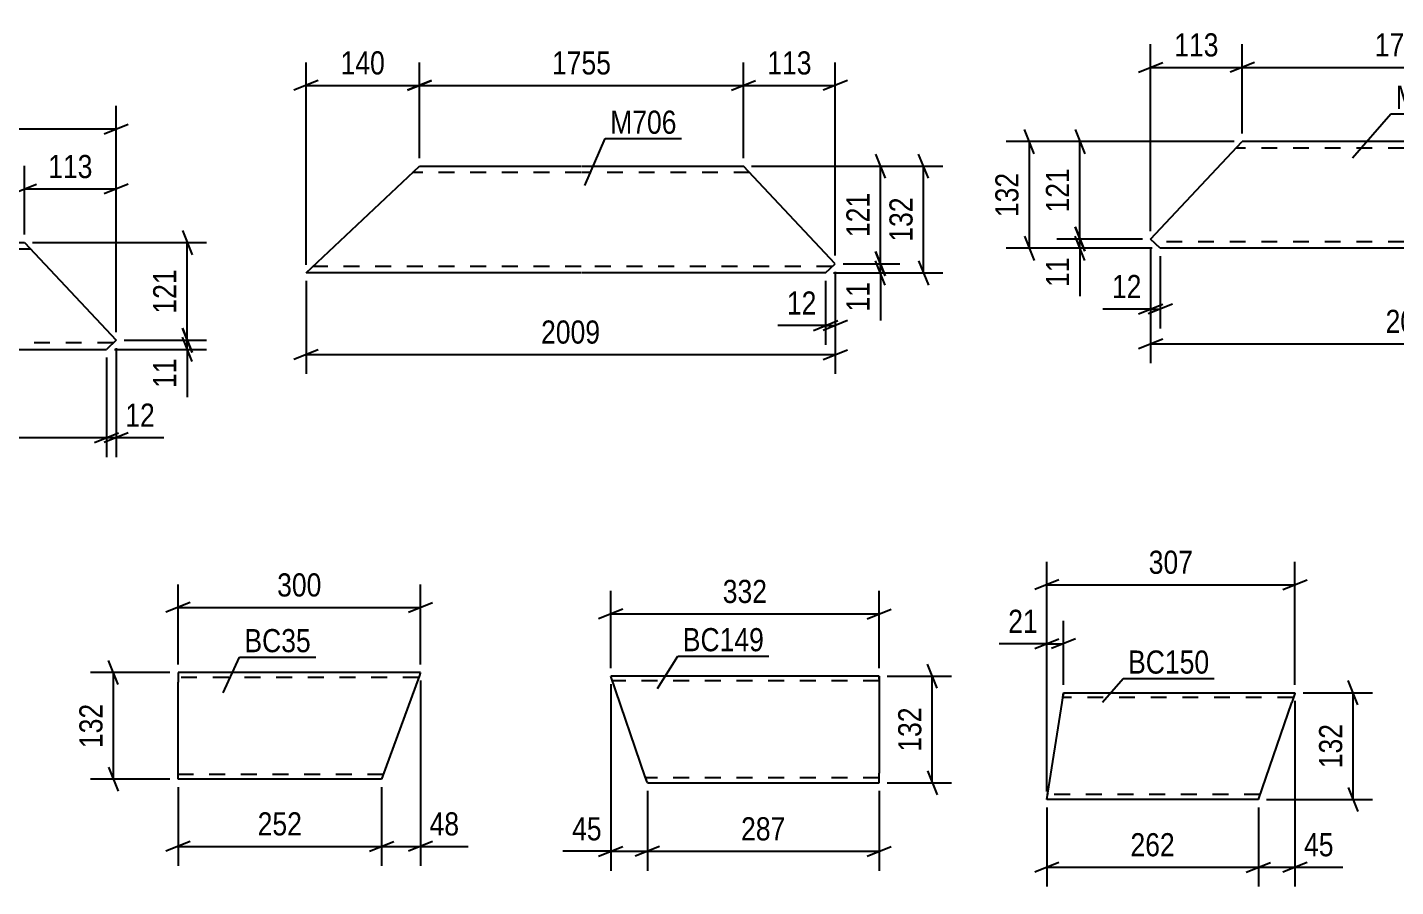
# Model space of a CAD drawing. Header units: millimetres. Extents: x 0 to 594, y 0 to 420.
# Drawn here: x 193.1 to 362.4, y 208.7 to 315 of the extents above; entities that cross this region are included whole.
import ezdxf

# ---------------------------------------------------------------- set-up
doc = ezdxf.new("R2010")
doc.units = ezdxf.units.MM
doc.linetypes.add('DXK_LINE_DOT2', pattern=[3.9198, 1.9599, -1.9599])
doc.styles.add('Arial Narrow', font='ARIALN.TTF', dxfattribs={"height": 0.2})

# ---------------------------------------------------------------- blocks, each defined once
blk = doc.blocks.new('Part-389636053-25025 - 25024')
at = {"color": 2, "linetype": 'Continuous'}
for p, q in [((332.08, 288.79), (343.43, 300.86)), ((363.43, 300.86), (343.43, 300.86)), ((383.53, 300.86), (363.53, 300.86)), ((397.56, 287.66), (383.53, 300.86)), ((333.28, 287.66), (332.08, 288.79)), ((363.43, 287.66), (333.28, 287.66)), ((397.56, 287.66), (363.53, 287.66))]:
    blk.add_line(p, q, dxfattribs=at)
at = {"color": 7, "linetype": 'DXK_LINE_DOT2'}
for p, q in [((363.43, 300.06), (342.68, 300.06)), ((384.38, 300.06), (363.53, 300.06)), ((363.43, 288.46), (332.43, 288.46)), ((396.71, 288.46), (363.53, 288.46)), ((396.46, 288.69), (396.51, 288.64)), ((396.65, 288.52), (396.71, 288.46))]:
    blk.add_line(p, q, dxfattribs=at)
blk = doc.blocks.new('Part-389636053-25003 - 25002')
at = {"color": 2, "linetype": 'Continuous'}
for p, q in [((142.49, 288.35), (141.29, 287.22)), ((142.49, 288.35), (172.63, 288.35)), ((172.73, 288.35), (192.73, 288.35)), ((192.73, 288.35), (204.08, 276.28)), ((141.29, 287.22), (152.63, 275.15)), ((204.08, 276.28), (202.88, 275.15)), ((152.63, 275.15), (172.63, 275.15)), ((172.73, 275.15), (202.88, 275.15))]:
    blk.add_line(p, q, dxfattribs=at)
at = {"color": 7, "linetype": 'DXK_LINE_DOT2'}
for p, q in [((172.63, 287.55), (141.64, 287.55)), ((193.49, 287.55), (172.73, 287.55)), ((172.63, 275.95), (151.88, 275.95)), ((203.73, 275.95), (172.73, 275.95))]:
    blk.add_line(p, q, dxfattribs=at)
blk = doc.blocks.new('Part-389636053-30696 - 30695')
at = {"color": 2, "linetype": 'Continuous'}
for p, q in [((211.74, 235.17), (211.74, 233.97)), ((241.74, 235.17), (211.74, 235.17)), ((211.74, 223.17), (211.74, 233.97)), ((241.61, 234.81), (236.93, 221.97)), ((241.7, 235.07), (241.61, 234.81)), ((241.74, 235.17), (241.7, 235.07)), ((211.74, 222.06), (211.74, 223.17)), ((211.74, 221.97), (211.74, 222.06)), ((236.93, 221.97), (211.74, 221.97))]:
    blk.add_line(p, q, dxfattribs=at)
at = {"color": 7, "linetype": 'DXK_LINE_DOT2'}
for p, q in [((211.74, 235.17), (211.74, 235.07)), ((211.74, 235.07), (211.74, 234.81)), ((241.52, 234.57), (211.74, 234.57)), ((211.74, 222.32), (211.74, 223.17)), ((237.15, 222.57), (211.74, 222.57))]:
    blk.add_line(p, q, dxfattribs=at)
blk = doc.blocks.new('Part-389636053-30704 - 30703')
at = {"color": 2, "linetype": 'Continuous'}
for p, q in [((298.49, 234.72), (265.28, 234.72)), ((269.55, 222.26), (265.28, 234.72)), ((298.49, 234.72), (298.49, 234.62)), ((298.49, 234.62), (298.49, 234.36)), ((298.49, 234.36), (298.49, 233.52)), ((298.49, 233.52), (298.49, 222.72)), ((269.77, 221.61), (269.55, 222.26)), ((298.49, 221.52), (298.49, 222.72)), ((269.77, 221.61), (269.81, 221.52)), ((269.81, 221.52), (298.49, 221.52))]:
    blk.add_line(p, q, dxfattribs=at)
at = {"color": 7, "linetype": 'DXK_LINE_DOT2'}
for p, q in [((298.49, 234.12), (265.49, 234.12)), ((298.49, 234.36), (298.49, 234.72)), ((298.49, 233.94), (298.49, 233.52)), ((269.55, 222.26), (269.68, 221.87)), ((298.49, 222.12), (269.6, 222.12)), ((298.49, 222.12), (298.49, 222.72)), ((298.49, 221.52), (298.49, 221.61))]:
    blk.add_line(p, q, dxfattribs=at)
blk = doc.blocks.new('Part-389636053-30711 - 30710')
at = {"color": 2, "linetype": 'Continuous'}
for p, q in [((321.12, 231.46), (321.31, 232.66)), ((321.31, 232.66), (349.95, 232.66)), ((349.83, 232.31), (349.54, 231.46)), ((349.92, 232.57), (349.83, 232.31)), ((349.95, 232.66), (349.92, 232.57)), ((319.24, 219.46), (321.12, 231.46)), ((345.42, 219.46), (349.54, 231.46)), ((345.42, 219.46), (319.24, 219.46))]:
    blk.add_line(p, q, dxfattribs=at)
at = {"color": 7, "linetype": 'DXK_LINE_DOT2'}
for p, q in [((349.74, 232.06), (321.22, 232.06)), ((321.3, 232.57), (321.26, 232.31)), ((321.31, 232.66), (321.3, 232.57)), ((349.95, 232.66), (349.83, 232.31)), ((319.34, 220.11), (319.33, 220.06)), ((319.33, 220.06), (319.34, 220.11)), ((319.35, 220.21), (319.34, 220.11)), ((319.34, 220.11), (319.35, 220.21)), ((345.63, 220.06), (319.33, 220.06))]:
    blk.add_line(p, q, dxfattribs=at)
blk = doc.blocks.new('Part-389636053-25219 - 25218')
at = {"color": 2, "linetype": 'Continuous'}
for p, q in [((227.58, 284.61), (241.61, 297.81)), ((241.61, 297.81), (261.61, 297.81)), ((261.71, 297.81), (281.71, 297.81)), ((293.06, 285.75), (281.71, 297.81)), ((261.61, 284.61), (227.58, 284.61)), ((291.86, 284.61), (261.71, 284.61)), ((291.86, 284.61), (293.06, 285.75))]:
    blk.add_line(p, q, dxfattribs=at)
at = {"color": 7, "linetype": 'DXK_LINE_DOT2'}
for p, q in [((261.61, 297.01), (240.76, 297.01)), ((282.47, 297.01), (261.71, 297.01)), ((228.43, 285.41), (228.49, 285.47)), ((261.61, 285.41), (228.43, 285.41)), ((292.71, 285.41), (261.71, 285.41))]:
    blk.add_line(p, q, dxfattribs=at)
blk = doc.blocks.new('StraightDimension-389636053-25523 - 25024')
at = {"color": 7, "linetype": 'Continuous'}
for p, q in [((332.08, 287.79), (332.08, 273.43)), ((397.56, 286.66), (397.56, 273.43)), ((333.58, 276.43), (330.58, 275.23)), ((396.06, 275.23), (399.06, 276.43)), ((332.08, 275.83), (397.56, 275.83))]:
    blk.add_line(p, q, dxfattribs=at)
at = {"color": 0}
blk.add_wipeout([(369.08, 276.58), (369.08, 280.78), (360.56, 280.78), (360.56, 276.58)], dxfattribs=at)
at = {"color": 3, "style": 'Arial Narrow'}
blk.add_text('2009', height=2.863, dxfattribs=at).set_placement((361.16, 277.18))
blk = doc.blocks.new('StraightDimension-389636053-42919 - 25024')
at = {"color": 7, "linetype": 'Continuous'}
for p, q in [((322.74, 302.36), (323.94, 299.36)), ((342.43, 300.86), (320.49, 300.86)), ((323.34, 288.79), (323.34, 300.86)), ((323.94, 287.29), (322.74, 290.29)), ((331.08, 288.79), (320.49, 288.79))]:
    blk.add_line(p, q, dxfattribs=at)
at = {"color": 0}
blk.add_wipeout([(322.58, 298.16), (318.38, 298.16), (318.38, 291.48), (322.58, 291.48)], dxfattribs=at)
at = {"color": 3, "style": 'Arial Narrow'}
blk.add_text('121', height=2.863, rotation=90.0002, dxfattribs=at).set_placement((321.99, 292.08))
blk = doc.blocks.new('StraightDimension-389636053-27929 - 25024')
at = {"color": 7, "linetype": 'Continuous'}
for p, q in [((317.68, 299.36), (316.48, 302.36)), ((342.43, 300.86), (314.23, 300.86)), ((317.08, 287.66), (317.08, 300.86)), ((316.48, 289.16), (317.68, 286.16)), ((332.28, 287.66), (314.23, 287.66))]:
    blk.add_line(p, q, dxfattribs=at)
at = {"color": 0}
blk.add_wipeout([(316.33, 297.6), (312.13, 297.6), (312.13, 290.91), (316.33, 290.91)], dxfattribs=at)
at = {"color": 3, "style": 'Arial Narrow'}
blk.add_text('132', height=2.863, rotation=90.0002, dxfattribs=at).set_placement((315.73, 291.51))
blk = doc.blocks.new('StraightDimension-389636053-42952 - 25024')
at = {"color": 7, "linetype": 'Continuous'}
for p, q in [((332.08, 287.79), (332.08, 277.74)), ((333.28, 286.66), (333.28, 277.74)), ((330.58, 279.54), (333.58, 280.74)), ((334.78, 280.74), (331.78, 279.54)), ((332.08, 280.14), (333.28, 280.14))]:
    blk.add_line(p, q, dxfattribs=at)
at = {"color": 0}
blk.add_wipeout([(331.55, 280.89), (331.55, 285.09), (326.7, 285.09), (326.7, 280.89)], dxfattribs=at)
at = {"color": 7, "linetype": 'Continuous'}
blk.add_line((332.08, 280.14), (326.17, 280.14), dxfattribs=at)
blk.add_line((332.08, 280.14), (326.17, 280.14), dxfattribs=at)
at = {"color": 3, "style": 'Arial Narrow'}
blk.add_text('12', height=2.863, dxfattribs=at).set_placement((327.3, 281.49))
blk = doc.blocks.new('StraightDimension-389636053-42920 - 25024')
at = {"color": 7, "linetype": 'Continuous'}
for p, q in [((322.74, 290.29), (323.94, 287.29)), ((331.08, 288.79), (320.49, 288.79)), ((323.94, 286.16), (322.74, 289.16)), ((323.34, 287.66), (323.34, 288.79)), ((332.28, 287.66), (320.49, 287.66))]:
    blk.add_line(p, q, dxfattribs=at)
at = {"color": 0}
blk.add_wipeout([(322.58, 287.13), (318.38, 287.13), (318.38, 282.27), (322.58, 282.27)], dxfattribs=at)
at = {"color": 7, "linetype": 'Continuous'}
blk.add_line((323.34, 287.66), (323.34, 281.75), dxfattribs=at)
blk.add_line((323.34, 287.66), (323.34, 281.75), dxfattribs=at)
at = {"color": 3, "style": 'Arial Narrow'}
blk.add_text('11', height=2.863, rotation=90.0002, dxfattribs=at).set_placement((321.99, 282.87))
blk = doc.blocks.new('StraightDimension-389636053-43010 - 25024')
at = {"color": 7, "linetype": 'Continuous'}
for p, q in [((343.43, 301.86), (343.43, 312.89)), ((383.53, 301.86), (383.53, 312.89)), ((344.93, 310.64), (341.93, 309.44)), ((343.43, 310.04), (383.53, 310.04)), ((382.03, 309.44), (385.03, 310.64))]:
    blk.add_line(p, q, dxfattribs=at)
at = {"color": 0}
blk.add_wipeout([(367.73, 310.79), (367.73, 314.99), (359.22, 314.99), (359.22, 310.79)], dxfattribs=at)
at = {"color": 3, "style": 'Arial Narrow'}
blk.add_text('1755', height=2.863, dxfattribs=at).set_placement((359.82, 311.39))
blk = doc.blocks.new('StraightDimension-389636053-43011 - 25024')
at = {"color": 7, "linetype": 'Continuous'}
for p, q in [((332.08, 289.79), (332.08, 312.89)), ((343.43, 301.86), (343.43, 312.89)), ((330.58, 309.44), (333.58, 310.64)), ((332.08, 310.04), (343.43, 310.04)), ((344.93, 310.64), (341.93, 309.44))]:
    blk.add_line(p, q, dxfattribs=at)
at = {"color": 0}
blk.add_wipeout([(341.1, 310.79), (341.1, 314.99), (334.41, 314.99), (334.41, 310.79)], dxfattribs=at)
at = {"color": 3, "style": 'Arial Narrow'}
blk.add_text('113', height=2.863, dxfattribs=at).set_placement((335.01, 311.39))
blk = doc.blocks.new('StraightDimension-389636053-27915 - 25002')
at = {"color": 7, "linetype": 'Continuous'}
for p, q in [((212.27, 289.85), (213.47, 286.85)), ((193.73, 288.35), (215.27, 288.35)), ((212.87, 276.28), (212.87, 288.35)), ((213.47, 274.78), (212.27, 277.78)), ((205.08, 276.28), (215.27, 276.28))]:
    blk.add_line(p, q, dxfattribs=at)
at = {"color": 0}
blk.add_wipeout([(212.12, 285.66), (207.92, 285.66), (207.92, 278.97), (212.12, 278.97)], dxfattribs=at)
at = {"color": 3, "style": 'Arial Narrow'}
blk.add_text('121', height=2.863, rotation=90.0002, dxfattribs=at).set_placement((211.52, 279.57))
blk = doc.blocks.new('StraightDimension-389636053-25427 - 25002')
at = {"color": 7, "linetype": 'Continuous'}
for p, q in [((141.29, 288.22), (141.29, 305.27)), ((204.08, 277.28), (204.08, 305.27)), ((142.79, 303.02), (139.79, 301.82)), ((141.29, 302.42), (204.08, 302.42)), ((202.58, 301.82), (205.58, 303.02))]:
    blk.add_line(p, q, dxfattribs=at)
at = {"color": 0}
blk.add_wipeout([(176.94, 303.17), (176.94, 307.37), (168.43, 307.37), (168.43, 303.17)], dxfattribs=at)
at = {"color": 3, "style": 'Arial Narrow'}
blk.add_text('4070', height=2.863, dxfattribs=at).set_placement((169.03, 303.77))
blk = doc.blocks.new('StraightDimension-389636053-27916 - 25002')
at = {"color": 7, "linetype": 'Continuous'}
for p, q in [((212.27, 277.78), (213.47, 274.78)), ((205.08, 276.28), (215.27, 276.28)), ((213.47, 273.65), (212.27, 276.65)), ((212.87, 275.15), (212.87, 276.28)), ((203.88, 275.15), (215.27, 275.15))]:
    blk.add_line(p, q, dxfattribs=at)
at = {"color": 0}
blk.add_wipeout([(212.12, 274.62), (207.92, 274.62), (207.92, 269.77), (212.12, 269.77)], dxfattribs=at)
at = {"color": 7, "linetype": 'Continuous'}
blk.add_line((212.87, 275.15), (212.87, 269.24), dxfattribs=at)
blk.add_line((212.87, 275.15), (212.87, 269.24), dxfattribs=at)
at = {"color": 3, "style": 'Arial Narrow'}
blk.add_text('11', height=2.863, rotation=90.0002, dxfattribs=at).set_placement((211.52, 270.37))
blk = doc.blocks.new('StraightDimension-389636053-42414 - 25002')
at = {"color": 7, "linetype": 'Continuous'}
for p, q in [((192.73, 289.35), (192.73, 297.84)), ((204.08, 277.28), (204.08, 297.84)), ((191.23, 294.39), (194.23, 295.59)), ((192.73, 294.99), (204.08, 294.99)), ((205.58, 295.59), (202.58, 294.39))]:
    blk.add_line(p, q, dxfattribs=at)
at = {"color": 0}
blk.add_wipeout([(201.75, 295.74), (201.75, 299.94), (195.07, 299.94), (195.07, 295.74)], dxfattribs=at)
at = {"color": 3, "style": 'Arial Narrow'}
blk.add_text('113', height=2.863, dxfattribs=at).set_placement((195.67, 296.34))
blk = doc.blocks.new('StraightDimension-389636053-42676 - 25002')
at = {"color": 7, "linetype": 'Continuous'}
for p, q in [((204.08, 275.28), (204.08, 261.83)), ((202.88, 274.15), (202.88, 261.83)), ((201.38, 263.63), (204.38, 264.83)), ((205.58, 264.83), (202.58, 263.63)), ((202.88, 264.23), (204.08, 264.23))]:
    blk.add_line(p, q, dxfattribs=at)
at = {"color": 0}
blk.add_wipeout([(209.47, 264.98), (209.47, 269.18), (204.61, 269.18), (204.61, 264.98)], dxfattribs=at)
at = {"color": 7, "linetype": 'Continuous'}
blk.add_line((204.08, 264.23), (209.99, 264.23), dxfattribs=at)
blk.add_line((204.08, 264.23), (209.99, 264.23), dxfattribs=at)
at = {"color": 3, "style": 'Arial Narrow'}
blk.add_text('12', height=2.863, dxfattribs=at).set_placement((205.21, 265.58))
blk = doc.blocks.new('StraightDimension-389636053-42677 - 25002')
at = {"color": 7, "linetype": 'Continuous'}
for p, q in [((152.63, 274.15), (152.63, 261.83)), ((202.88, 274.15), (202.88, 261.83)), ((154.13, 264.83), (151.13, 263.63)), ((152.63, 264.23), (202.88, 264.23)), ((201.38, 263.63), (204.38, 264.83))]:
    blk.add_line(p, q, dxfattribs=at)
at = {"color": 0}
blk.add_wipeout([(182.01, 264.98), (182.01, 269.18), (173.5, 269.18), (173.5, 264.98)], dxfattribs=at)
at = {"color": 3, "style": 'Arial Narrow'}
blk.add_text('3945', height=2.863, dxfattribs=at).set_placement((174.1, 265.58))
blk = doc.blocks.new('StraightDimension-389636053-30972 - 30695')
at = {"color": 7, "linetype": 'Continuous'}
for p, q in [((241.74, 234.17), (241.74, 211.26)), ((236.93, 220.97), (236.93, 211.26)), ((235.43, 213.06), (238.43, 214.26)), ((236.93, 213.66), (241.74, 213.66)), ((243.24, 214.26), (240.24, 213.06))]:
    blk.add_line(p, q, dxfattribs=at)
at = {"color": 0}
blk.add_wipeout([(247.12, 214.41), (247.12, 218.61), (242.26, 218.61), (242.26, 214.41)], dxfattribs=at)
at = {"color": 7, "linetype": 'Continuous'}
blk.add_line((241.74, 213.66), (247.64, 213.66), dxfattribs=at)
blk.add_line((241.74, 213.66), (247.64, 213.66), dxfattribs=at)
at = {"color": 3, "style": 'Arial Narrow'}
blk.add_text('48', height=2.863, dxfattribs=at).set_placement((242.86, 215.01))
blk = doc.blocks.new('StraightDimension-389636053-30973 - 30695')
at = {"color": 7, "linetype": 'Continuous'}
for p, q in [((211.74, 220.97), (211.74, 211.26)), ((236.93, 220.97), (236.93, 211.26)), ((213.24, 214.26), (210.24, 213.06)), ((211.74, 213.66), (236.93, 213.66)), ((235.43, 213.06), (238.43, 214.26))]:
    blk.add_line(p, q, dxfattribs=at)
at = {"color": 0}
blk.add_wipeout([(227.68, 214.41), (227.68, 218.61), (220.99, 218.61), (220.99, 214.41)], dxfattribs=at)
at = {"color": 3, "style": 'Arial Narrow'}
blk.add_text('252', height=2.863, dxfattribs=at).set_placement((221.59, 215.01))
blk = doc.blocks.new('StraightDimension-389636053-30944 - 30695')
at = {"color": 7, "linetype": 'Continuous'}
for p, q in [((211.74, 236.17), (211.74, 246.07)), ((241.74, 236.17), (241.74, 246.07)), ((213.24, 243.82), (210.24, 242.62)), ((240.24, 242.62), (243.24, 243.82)), ((211.74, 243.22), (241.74, 243.22))]:
    blk.add_line(p, q, dxfattribs=at)
at = {"color": 0}
blk.add_wipeout([(230.08, 243.97), (230.08, 248.17), (223.4, 248.17), (223.4, 243.97)], dxfattribs=at)
at = {"color": 3, "style": 'Arial Narrow'}
blk.add_text('300', height=2.863, dxfattribs=at).set_placement((224, 244.57))
blk = doc.blocks.new('StraightDimension-389636053-30961 - 30695')
at = {"color": 7, "linetype": 'Continuous'}
for p, q in [((204.34, 233.67), (203.14, 236.67)), ((210.74, 235.17), (200.89, 235.17)), ((203.74, 221.97), (203.74, 235.17)), ((210.74, 221.97), (200.89, 221.97)), ((203.14, 223.47), (204.34, 220.47))]:
    blk.add_line(p, q, dxfattribs=at)
at = {"color": 0}
blk.add_wipeout([(202.99, 231.91), (198.79, 231.91), (198.79, 225.22), (202.99, 225.22)], dxfattribs=at)
at = {"color": 3, "style": 'Arial Narrow'}
blk.add_text('132', height=2.863, rotation=90.0002, dxfattribs=at).set_placement((202.39, 225.82))
blk = doc.blocks.new('StraightDimension-389636053-31161 - 30703')
at = {"color": 7, "linetype": 'Continuous'}
for p, q in [((305.66, 233.22), (304.46, 236.22)), ((299.49, 234.72), (307.46, 234.72)), ((305.06, 221.52), (305.06, 234.72)), ((304.46, 223.02), (305.66, 220.02)), ((299.49, 221.52), (307.46, 221.52))]:
    blk.add_line(p, q, dxfattribs=at)
at = {"color": 0}
blk.add_wipeout([(304.31, 231.46), (300.11, 231.46), (300.11, 224.77), (304.31, 224.77)], dxfattribs=at)
at = {"color": 3, "style": 'Arial Narrow'}
blk.add_text('132', height=2.863, rotation=90.0002, dxfattribs=at).set_placement((303.71, 225.37))
blk = doc.blocks.new('StraightDimension-389636053-31017 - 30703')
at = {"color": 7, "linetype": 'Continuous'}
for p, q in [((269.81, 220.52), (269.81, 210.65)), ((298.49, 220.52), (298.49, 210.65)), ((271.31, 213.65), (268.31, 212.45)), ((296.99, 212.45), (299.99, 213.65)), ((269.81, 213.05), (298.49, 213.05))]:
    blk.add_line(p, q, dxfattribs=at)
at = {"color": 0}
blk.add_wipeout([(287.49, 213.8), (287.49, 218), (280.81, 218), (280.81, 213.8)], dxfattribs=at)
at = {"color": 3, "style": 'Arial Narrow'}
blk.add_text('287', height=2.863, dxfattribs=at).set_placement((281.41, 214.4))
blk = doc.blocks.new('StraightDimension-389636053-31178 - 30703')
at = {"color": 7, "linetype": 'Continuous'}
for p, q in [((265.28, 235.72), (265.28, 245.27)), ((298.49, 235.72), (298.49, 245.27)), ((266.78, 243.02), (263.78, 241.82)), ((265.28, 242.42), (298.49, 242.42)), ((296.99, 241.82), (299.99, 243.02))]:
    blk.add_line(p, q, dxfattribs=at)
at = {"color": 0}
blk.add_wipeout([(285.23, 243.17), (285.23, 247.37), (278.54, 247.37), (278.54, 243.17)], dxfattribs=at)
at = {"color": 3, "style": 'Arial Narrow'}
blk.add_text('332', height=2.863, dxfattribs=at).set_placement((279.14, 243.77))
blk = doc.blocks.new('StraightDimension-389636053-31018 - 30703')
at = {"color": 7, "linetype": 'Continuous'}
for p, q in [((265.28, 233.72), (265.28, 210.65)), ((269.81, 220.52), (269.81, 210.65)), ((263.78, 212.45), (266.78, 213.65)), ((271.31, 213.65), (268.31, 212.45)), ((265.28, 213.05), (269.81, 213.05))]:
    blk.add_line(p, q, dxfattribs=at)
at = {"color": 0}
blk.add_wipeout([(264.75, 213.8), (264.75, 218), (259.9, 218), (259.9, 213.8)], dxfattribs=at)
at = {"color": 7, "linetype": 'Continuous'}
blk.add_line((265.28, 213.05), (259.37, 213.05), dxfattribs=at)
blk.add_line((265.28, 213.05), (259.37, 213.05), dxfattribs=at)
at = {"color": 3, "style": 'Arial Narrow'}
blk.add_text('45', height=2.863, dxfattribs=at).set_placement((260.5, 214.4))
blk = doc.blocks.new('StraightDimension-389636053-31236 - 30710')
at = {"color": 7, "linetype": 'Continuous'}
for p, q in [((319.24, 218.46), (319.24, 208.68)), ((345.42, 218.46), (345.42, 208.68)), ((320.74, 211.68), (317.74, 210.48)), ((343.92, 210.48), (346.92, 211.68)), ((319.24, 211.08), (345.42, 211.08))]:
    blk.add_line(p, q, dxfattribs=at)
at = {"color": 0}
blk.add_wipeout([(335.67, 211.83), (335.67, 216.03), (328.99, 216.03), (328.99, 211.83)], dxfattribs=at)
at = {"color": 3, "style": 'Arial Narrow'}
blk.add_text('262', height=2.863, dxfattribs=at).set_placement((329.59, 212.43))
blk = doc.blocks.new('StraightDimension-389636053-31235 - 30710')
at = {"color": 7, "linetype": 'Continuous'}
for p, q in [((349.95, 231.66), (349.95, 208.68)), ((345.42, 218.46), (345.42, 208.68)), ((343.92, 210.48), (346.92, 211.68)), ((351.45, 211.68), (348.45, 210.48)), ((345.42, 211.08), (349.95, 211.08))]:
    blk.add_line(p, q, dxfattribs=at)
at = {"color": 0}
blk.add_wipeout([(355.33, 211.83), (355.33, 216.03), (350.47, 216.03), (350.47, 211.83)], dxfattribs=at)
at = {"color": 7, "linetype": 'Continuous'}
blk.add_line((349.95, 211.08), (355.85, 211.08), dxfattribs=at)
blk.add_line((349.95, 211.08), (355.85, 211.08), dxfattribs=at)
at = {"color": 3, "style": 'Arial Narrow'}
blk.add_text('45', height=2.863, dxfattribs=at).set_placement((351.07, 212.43))
blk = doc.blocks.new('StraightDimension-389636053-31219 - 30710')
at = {"color": 7, "linetype": 'Continuous'}
for p, q in [((319.24, 220.46), (319.24, 248.88)), ((349.95, 233.66), (349.95, 248.88)), ((320.74, 246.63), (317.74, 245.43)), ((319.24, 246.03), (349.95, 246.03)), ((348.45, 245.43), (351.45, 246.63))]:
    blk.add_line(p, q, dxfattribs=at)
at = {"color": 0}
blk.add_wipeout([(337.93, 246.78), (337.93, 250.98), (331.25, 250.98), (331.25, 246.78)], dxfattribs=at)
at = {"color": 3, "style": 'Arial Narrow'}
blk.add_text('307', height=2.863, dxfattribs=at).set_placement((331.85, 247.38))
blk = doc.blocks.new('StraightDimension-389636053-31273 - 30710')
at = {"color": 7, "linetype": 'Continuous'}
for p, q in [((357.74, 231.16), (356.54, 234.16)), ((350.95, 232.66), (359.54, 232.66)), ((357.14, 219.46), (357.14, 232.66)), ((356.54, 220.96), (357.74, 217.96)), ((346.42, 219.46), (359.54, 219.46))]:
    blk.add_line(p, q, dxfattribs=at)
at = {"color": 0}
blk.add_wipeout([(356.39, 229.41), (352.19, 229.41), (352.19, 222.72), (356.39, 222.72)], dxfattribs=at)
at = {"color": 3, "style": 'Arial Narrow'}
blk.add_text('132', height=2.863, rotation=90.0002, dxfattribs=at).set_placement((355.79, 223.32))
blk = doc.blocks.new('StraightDimension-389636053-41997 - 30710')
at = {"color": 7, "linetype": 'Continuous'}
for p, q in [((319.24, 220.46), (319.24, 241.57)), ((321.31, 233.66), (321.31, 241.57)), ((317.74, 238.12), (320.74, 239.32)), ((322.81, 239.32), (319.81, 238.12)), ((319.24, 238.72), (321.31, 238.72))]:
    blk.add_line(p, q, dxfattribs=at)
at = {"color": 0}
blk.add_wipeout([(318.71, 239.47), (318.71, 243.67), (313.86, 243.67), (313.86, 239.47)], dxfattribs=at)
at = {"color": 7, "linetype": 'Continuous'}
blk.add_line((319.24, 238.72), (313.33, 238.72), dxfattribs=at)
blk.add_line((319.24, 238.72), (313.33, 238.72), dxfattribs=at)
at = {"color": 3, "style": 'Arial Narrow'}
blk.add_text('21', height=2.863, dxfattribs=at).set_placement((314.46, 240.07))
blk = doc.blocks.new('StraightDimension-389636053-42777 - 25218')
at = {"color": 7, "linetype": 'Continuous'}
for p, q in [((281.71, 298.81), (281.71, 310.66)), ((293.06, 286.75), (293.06, 310.66)), ((280.21, 307.21), (283.21, 308.41)), ((294.56, 308.41), (291.56, 307.21)), ((281.71, 307.81), (293.06, 307.81))]:
    blk.add_line(p, q, dxfattribs=at)
at = {"color": 0}
blk.add_wipeout([(290.73, 308.56), (290.73, 312.76), (284.05, 312.76), (284.05, 308.56)], dxfattribs=at)
at = {"color": 3, "style": 'Arial Narrow'}
blk.add_text('113', height=2.863, dxfattribs=at).set_placement((284.65, 309.16))
blk = doc.blocks.new('StraightDimension-389636053-27927 - 25218')
at = {"color": 7, "linetype": 'Continuous'}
for p, q in [((304.58, 296.31), (303.38, 299.31)), ((282.71, 297.81), (306.38, 297.81)), ((303.98, 284.61), (303.98, 297.81)), ((292.86, 284.61), (306.38, 284.61)), ((303.38, 286.11), (304.58, 283.11))]:
    blk.add_line(p, q, dxfattribs=at)
at = {"color": 0}
blk.add_wipeout([(303.23, 294.56), (299.03, 294.56), (299.03, 287.87), (303.23, 287.87)], dxfattribs=at)
at = {"color": 3, "style": 'Arial Narrow'}
blk.add_text('132', height=2.863, rotation=90.0002, dxfattribs=at).set_placement((302.63, 288.47))
blk = doc.blocks.new('StraightDimension-389636053-43053 - 25218')
at = {"color": 7, "linetype": 'Continuous'}
for p, q in [((298.05, 287.25), (299.25, 284.25)), ((292.86, 284.61), (301.05, 284.61)), ((294.06, 285.75), (301.05, 285.75)), ((299.25, 283.11), (298.05, 286.11)), ((298.65, 284.61), (298.65, 285.75))]:
    blk.add_line(p, q, dxfattribs=at)
at = {"color": 0}
blk.add_wipeout([(297.9, 284.09), (293.7, 284.09), (293.7, 279.23), (297.9, 279.23)], dxfattribs=at)
at = {"color": 7, "linetype": 'Continuous'}
blk.add_line((298.65, 284.61), (298.65, 278.71), dxfattribs=at)
blk.add_line((298.65, 284.61), (298.65, 278.71), dxfattribs=at)
at = {"color": 3, "style": 'Arial Narrow'}
blk.add_text('11', height=2.863, rotation=90.0002, dxfattribs=at).set_placement((297.3, 279.83))
blk = doc.blocks.new('StraightDimension-389636053-25905 - 25218')
at = {"color": 7, "linetype": 'Continuous'}
for p, q in [((293.06, 284.75), (293.06, 272.11)), ((227.58, 283.61), (227.58, 272.11)), ((229.08, 275.11), (226.08, 273.91)), ((227.58, 274.51), (293.06, 274.51)), ((291.56, 273.91), (294.56, 275.11))]:
    blk.add_line(p, q, dxfattribs=at)
at = {"color": 0}
blk.add_wipeout([(264.58, 275.26), (264.58, 279.46), (256.06, 279.46), (256.06, 275.26)], dxfattribs=at)
at = {"color": 3, "style": 'Arial Narrow'}
blk.add_text('2009', height=2.863, dxfattribs=at).set_placement((256.66, 275.86))
blk = doc.blocks.new('StraightDimension-389636053-42778 - 25218')
at = {"color": 7, "linetype": 'Continuous'}
for p, q in [((241.61, 298.81), (241.61, 310.66)), ((281.71, 298.81), (281.71, 310.66)), ((243.11, 308.41), (240.11, 307.21)), ((280.21, 307.21), (283.21, 308.41)), ((241.61, 307.81), (281.71, 307.81))]:
    blk.add_line(p, q, dxfattribs=at)
at = {"color": 0}
blk.add_wipeout([(265.92, 308.56), (265.92, 312.76), (257.41, 312.76), (257.41, 308.56)], dxfattribs=at)
at = {"color": 3, "style": 'Arial Narrow'}
blk.add_text('1755', height=2.863, dxfattribs=at).set_placement((258.01, 309.16))
blk = doc.blocks.new('StraightDimension-389636053-42779 - 25218')
at = {"color": 7, "linetype": 'Continuous'}
for p, q in [((227.58, 285.61), (227.58, 310.66)), ((241.61, 298.81), (241.61, 310.66)), ((229.08, 308.41), (226.08, 307.21)), ((240.11, 307.21), (243.11, 308.41)), ((227.58, 307.81), (241.61, 307.81))]:
    blk.add_line(p, q, dxfattribs=at)
at = {"color": 0}
blk.add_wipeout([(237.94, 308.56), (237.94, 312.76), (231.25, 312.76), (231.25, 308.56)], dxfattribs=at)
at = {"color": 3, "style": 'Arial Narrow'}
blk.add_text('140', height=2.863, dxfattribs=at).set_placement((231.85, 309.16))
blk = doc.blocks.new('StraightDimension-389636053-42886 - 25218')
at = {"color": 7, "linetype": 'Continuous'}
for p, q in [((293.06, 284.75), (293.06, 275.7)), ((291.86, 283.61), (291.86, 275.7)), ((290.36, 277.5), (293.36, 278.7)), ((294.56, 278.7), (291.56, 277.5)), ((291.86, 278.1), (293.06, 278.1))]:
    blk.add_line(p, q, dxfattribs=at)
at = {"color": 0}
blk.add_wipeout([(291.33, 278.85), (291.33, 283.05), (286.48, 283.05), (286.48, 278.85)], dxfattribs=at)
at = {"color": 7, "linetype": 'Continuous'}
blk.add_line((291.86, 278.1), (285.95, 278.1), dxfattribs=at)
blk.add_line((291.86, 278.1), (285.95, 278.1), dxfattribs=at)
at = {"color": 3, "style": 'Arial Narrow'}
blk.add_text('12', height=2.863, dxfattribs=at).set_placement((287.08, 279.45))
blk = doc.blocks.new('StraightDimension-389636053-43052 - 25218')
at = {"color": 7, "linetype": 'Continuous'}
for p, q in [((298.05, 299.31), (299.25, 296.31)), ((282.71, 297.81), (301.05, 297.81)), ((298.65, 285.75), (298.65, 297.81)), ((299.25, 284.25), (298.05, 287.25)), ((294.06, 285.75), (301.05, 285.75))]:
    blk.add_line(p, q, dxfattribs=at)
at = {"color": 0}
blk.add_wipeout([(297.9, 295.12), (293.7, 295.12), (293.7, 288.44), (297.9, 288.44)], dxfattribs=at)
at = {"color": 3, "style": 'Arial Narrow'}
blk.add_text('121', height=2.863, rotation=90.0002, dxfattribs=at).set_placement((297.3, 289.04))
blk = doc.blocks.new('Mark-389636053-25987 - 25024')
at = {"color": 0}
blk.add_wipeout([(368.82, 304.9), (368.82, 307.9), (362.42, 307.9), (362.42, 304.9)], dxfattribs=at)
blk.add_wipeout([(368.82, 304.9), (368.82, 307.9), (362.42, 307.9), (362.42, 304.9)], dxfattribs=at)
at = {"color": 30, "linetype": 'Continuous'}
for p, q in [((357.06, 298.84), (361.82, 304.3)), ((361.82, 304.3), (369.42, 304.3))]:
    blk.add_line(p, q, dxfattribs=at)
at = {"color": 3, "style": 'Arial Narrow'}
blk.add_text('M27', height=2.863, dxfattribs=at).set_placement((362.42, 304.9))
blk = doc.blocks.new('Mark-389636053-30954 - 30695')
at = {"color": 0}
blk.add_wipeout([(228.17, 237.68), (228.17, 240.68), (219.95, 240.68), (219.95, 237.68)], dxfattribs=at)
blk.add_wipeout([(228.17, 237.68), (228.17, 240.68), (219.95, 240.68), (219.95, 237.68)], dxfattribs=at)
at = {"color": 30, "linetype": 'Continuous'}
for p, q in [((217.34, 232.66), (219.35, 237.08)), ((219.35, 237.08), (228.77, 237.08))]:
    blk.add_line(p, q, dxfattribs=at)
at = {"color": 3, "style": 'Arial Narrow'}
blk.add_text('BC35', height=2.863, dxfattribs=at).set_placement((219.95, 237.68))
blk = doc.blocks.new('Mark-389636053-31006 - 30703')
at = {"color": 0}
blk.add_wipeout([(284.25, 237.8), (284.25, 240.8), (274.2, 240.8), (274.2, 237.8)], dxfattribs=at)
blk.add_wipeout([(284.25, 237.8), (284.25, 240.8), (274.2, 240.8), (274.2, 237.8)], dxfattribs=at)
at = {"color": 30, "linetype": 'Continuous'}
for p, q in [((271.06, 233.2), (273.6, 237.2)), ((273.6, 237.2), (284.85, 237.2))]:
    blk.add_line(p, q, dxfattribs=at)
at = {"color": 3, "style": 'Arial Narrow'}
blk.add_text('BC149', height=2.863, dxfattribs=at).set_placement((274.2, 237.8))
blk = doc.blocks.new('Mark-389636053-31198 - 30710')
at = {"color": 0}
blk.add_wipeout([(339.35, 235.03), (339.35, 238.03), (329.3, 238.03), (329.3, 235.03)], dxfattribs=at)
blk.add_wipeout([(339.35, 235.03), (339.35, 238.03), (329.3, 238.03), (329.3, 235.03)], dxfattribs=at)
at = {"color": 30, "linetype": 'Continuous'}
for p, q in [((326.15, 231.48), (328.7, 234.43)), ((328.7, 234.43), (339.95, 234.43))]:
    blk.add_line(p, q, dxfattribs=at)
at = {"color": 3, "style": 'Arial Narrow'}
blk.add_text('BC150', height=2.863, dxfattribs=at).set_placement((329.3, 235.03))
blk = doc.blocks.new('Mark-389636053-26050 - 25218')
at = {"color": 0}
blk.add_wipeout([(273.43, 301.82), (273.43, 304.82), (265.21, 304.82), (265.21, 301.82)], dxfattribs=at)
blk.add_wipeout([(273.43, 301.82), (273.43, 304.82), (265.21, 304.82), (265.21, 301.82)], dxfattribs=at)
at = {"color": 30, "linetype": 'Continuous'}
for p, q in [((262.07, 295.43), (264.61, 301.22)), ((264.61, 301.22), (274.03, 301.22))]:
    blk.add_line(p, q, dxfattribs=at)
at = {"color": 3, "style": 'Arial Narrow'}
blk.add_text('M706', height=2.863, dxfattribs=at).set_placement((265.21, 301.82))

msp = doc.modelspace()

# ---------------------------------------------------------------- block references
for name in ['Part-389636053-25025 - 25024', 'Part-389636053-25219 - 25218', 'Part-389636053-25003 - 25002', 'StraightDimension-389636053-30944 - 30695', 'StraightDimension-389636053-31161 - 30703', 'Part-389636053-30696 - 30695', 'Part-389636053-30704 - 30703', 'Part-389636053-30711 - 30710', 'StraightDimension-389636053-31236 - 30710']:
    msp.add_blockref(name, (0, 0))

# ---------------------------------------------------------------- next in the draw order: block references
for name in ['StraightDimension-389636053-42777 - 25218', 'StraightDimension-389636053-27915 - 25002', 'StraightDimension-389636053-25523 - 25024', 'StraightDimension-389636053-31178 - 30703', 'Mark-389636053-30954 - 30695', 'StraightDimension-389636053-30972 - 30695', 'StraightDimension-389636053-31235 - 30710', 'StraightDimension-389636053-31017 - 30703']:
    msp.add_blockref(name, (0, 0))

# ---------------------------------------------------------------- next in the draw order: block references
for name in ['StraightDimension-389636053-25427 - 25002', 'StraightDimension-389636053-42919 - 25024', 'StraightDimension-389636053-27927 - 25218', 'StraightDimension-389636053-31219 - 30710', 'StraightDimension-389636053-31018 - 30703', 'StraightDimension-389636053-30973 - 30695']:
    msp.add_blockref(name, (0, 0))

# ---------------------------------------------------------------- next in the draw order: block references
for name in ['StraightDimension-389636053-42778 - 25218', 'StraightDimension-389636053-27929 - 25024', 'StraightDimension-389636053-43053 - 25218', 'StraightDimension-389636053-27916 - 25002', 'StraightDimension-389636053-41997 - 30710', 'Mark-389636053-31006 - 30703', 'Mark-389636053-31198 - 30710', 'StraightDimension-389636053-30961 - 30695', 'StraightDimension-389636053-31273 - 30710']:
    msp.add_blockref(name, (0, 0))

# ---------------------------------------------------------------- next in the draw order: block references
for name in ['StraightDimension-389636053-43010 - 25024', 'StraightDimension-389636053-42779 - 25218', 'Mark-389636053-26050 - 25218', 'StraightDimension-389636053-42414 - 25002', 'StraightDimension-389636053-42952 - 25024', 'StraightDimension-389636053-25905 - 25218', 'StraightDimension-389636053-42676 - 25002']:
    msp.add_blockref(name, (0, 0))

# ---------------------------------------------------------------- next in the draw order: block references
for name in ['Mark-389636053-25987 - 25024', 'StraightDimension-389636053-42920 - 25024', 'StraightDimension-389636053-42886 - 25218', 'StraightDimension-389636053-42677 - 25002']:
    msp.add_blockref(name, (0, 0))

# ---------------------------------------------------------------- next in the draw order: block references
for name in ['StraightDimension-389636053-43011 - 25024', 'StraightDimension-389636053-43052 - 25218']:
    msp.add_blockref(name, (0, 0))

doc.saveas('drawing.dxf')
